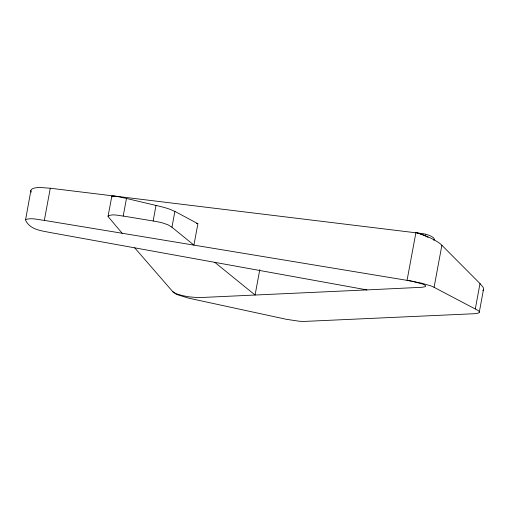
<?xml version="1.0" encoding="UTF-8"?>
<svg xmlns="http://www.w3.org/2000/svg" width="509" height="509" viewBox="0 0 509 509"><rect width="100%" height="100%" fill="white"/><g stroke="black" fill="none" stroke-linecap="round" stroke-linejoin="round"><path stroke-width="0.76" d="M134.713 247.838L173.035 291.981L175.548 293.795A22.294 3.754 10.5 0 0 178.207 294.959L187.745 297.886A17.147 2.889 10.5 0 0 191.282 298.726L286.414 319.315L298.408 321.115A29.796 5.02 10.5 0 0 303.345 321.465L474.331 313.722L478.123 313.162L479.084 312.602L479.287 311.871A27.314 4.6 10.5 0 0 478.282 310.592L433.458 286.993A18.477 3.111 10.5 0 0 430.391 285.734L421.42 283.157L409.58 280.771L44.334 220.391C38.226 219.773 31.59 217.559 25.609 219.557L25.45 219.894C29.764 229.75 41.051 230.641 50.168 232.524L366.932 289.907L421.955 287.286L425.371 286.662L425.639 285.823A14.761 2.488 10.5 0 0 422.756 284.086L412.08 281.216M113.685 196.067A21.893 1.756 13.8 0 0 112.686 196.035L112.394 196.041A19.546 1.572 13.8 0 0 111.846 196.156L108.023 216.471L122.154 233.256M30.896 190.487L25.609 219.557M44.334 220.391L50.289 188.235L423.507 233.726A14.5 4.32 8.8 0 1 425.747 234.261M108.086 216.109C112.572 213.589 118.349 215.644 123.21 216.051L126.467 198.459L121.39 197.307A12.082 0.967 13.8 0 0 119.52 196.919A13.393 1.075 13.8 0 0 117.751 196.595L115.918 196.309M123.21 216.051L153.133 220.989L156.015 205.42M174.892 211.394L197.893 223.725L193.923 245.115L171.953 227.243L174.892 211.394L168.924 208.906A13.997 1.126 13.8 0 0 163.395 207.258A13.597 1.094 13.8 0 0 160.348 206.463L126.467 198.459M259.781 269.655L255.079 295.029L198.224 297.65L188.941 296.83A17.319 2.92 10.5 0 1 181.745 295.379L176.057 293.693L172.818 291.638M416.438 232.568L415.948 232.409L407.06 280.344L411.297 281.063M434.082 287.318L441.876 245.268L440.47 243.964A18.152 5.122 20.4 0 0 438.796 242.685L438.122 242.233A25.895 7.304 20.4 0 0 430.926 238.231A31.119 8.78 20.4 0 0 429.011 237.315L427.172 236.5A24.896 7.024 20.4 0 0 424.487 235.393L415.948 232.409M475.317 308.823L480 283.558L441.876 245.268M479.281 312.252L483.48 289.576A28.752 8.112 20.4 0 0 483.55 288.927L483.525 288.603A25.316 7.145 20.4 0 0 483.028 287.216L480 283.558M366.932 289.907L255.079 295.029L214.836 262.358M50.289 188.235L39.937 187.471A15.779 4.702 8.8 0 0 37.265 187.605L34.79 187.986A16.549 4.931 8.8 0 0 31.138 189.851A18.133 5.402 8.8 0 0 30.877 190.646L31.246 192.154M153.133 220.989L158.592 221.981A13.38 2.252 10.5 0 1 162.937 223.044L168.053 224.832L171.953 227.243M196.41 223.375L197.893 223.725M416.686 232.651L422.75 234.821A15.225 4.295 20.4 0 1 425.448 236.004A14.806 4.18 20.4 0 1 428.088 237.391M112.273 196.926L111.732 196.296M425.798 234.229A14.538 4.333 8.8 0 1 433.859 240.433M113.692 196.067A18.184 1.457 13.8 0 1 115.912 196.309M483.461 289.57A23.707 6.687 20.4 0 1 482.755 290.734"/></g></svg>
